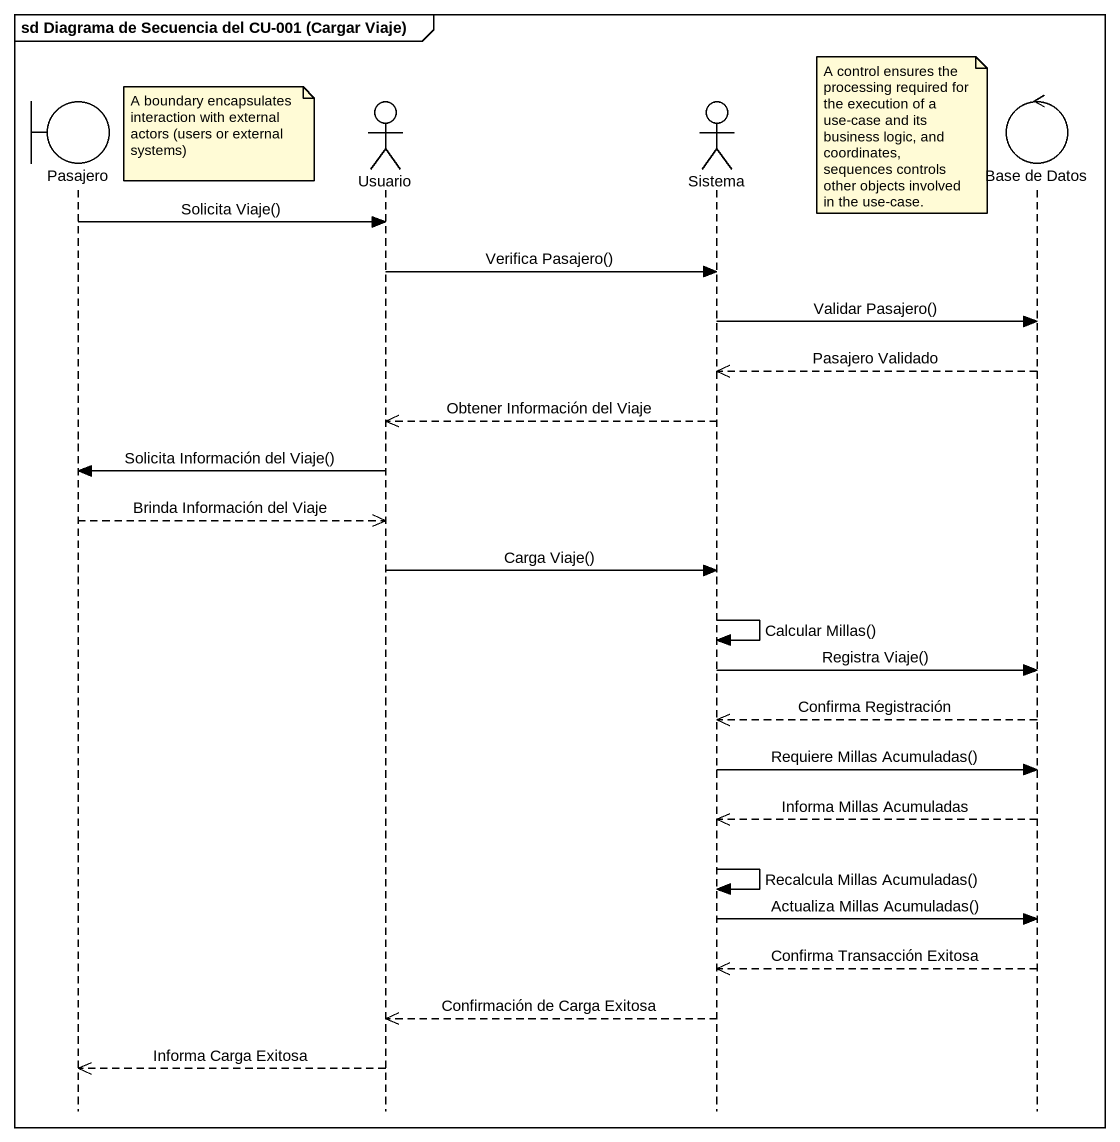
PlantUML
@startuml
mainframe sd Diagrama de Secuencia del CU-001 (Cargar Viaje)
hide footbox
boundary Pasajero
actor Usuario
actor Sistema
control "Base de Datos" as Base_de_Datos

note right of Pasajero : A boundary encapsulates interaction with external actors (users or external systems)
note left of Base_de_Datos : A control ensures the processing required for the execution of a use-case and its business logic, and coordinates, sequences controls other objects involved in the use-case.
Pasajero -> Usuario : Solicita Viaje()
Usuario -> Sistema : Verifica Pasajero()
Sistema -> Base_de_Datos : Validar Pasajero()
Base_de_Datos -->> Sistema : Pasajero Validado
Sistema -->> Usuario : Obtener Información del Viaje
Usuario -> Pasajero : Solicita Información del Viaje()
Pasajero -->> Usuario : Brinda Información del Viaje
Usuario -> Sistema : Carga Viaje()
Sistema -> Sistema : Calcular Millas()
Sistema -> Base_de_Datos : Registra Viaje()
Base_de_Datos -->> Sistema : Confirma Registración
Sistema -> Base_de_Datos : Requiere Millas Acumuladas()
Base_de_Datos -->> Sistema : Informa Millas Acumuladas
Sistema -> Sistema : Recalcula Millas Acumuladas()
Sistema -> Base_de_Datos : Actualiza Millas Acumuladas()
Base_de_Datos -->> Sistema : Confirma Transacción Exitosa
Sistema -->> Usuario : Confirmación de Carga Exitosa
Usuario -->> Pasajero : Informa Carga Exitosa
@enduml
